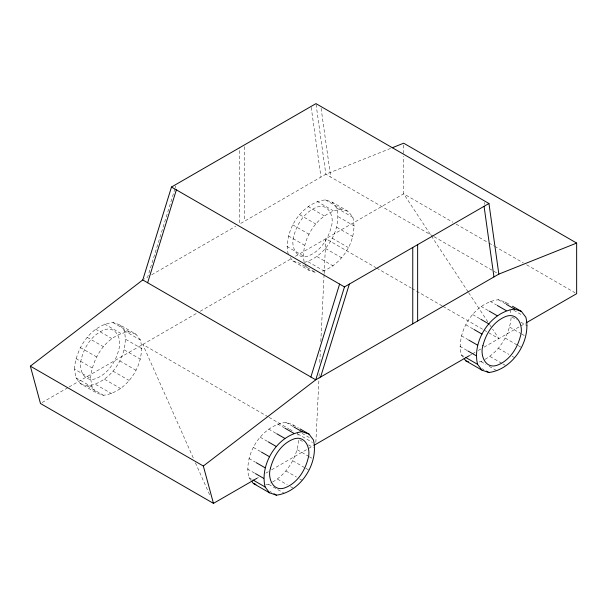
<?xml version="1.0" encoding="UTF-8"?>
<svg xmlns="http://www.w3.org/2000/svg" width="607" height="607" viewBox="0 0 607 607"><rect width="100%" height="100%" fill="white"/><g stroke="black" fill="none" stroke-linecap="round" stroke-linejoin="round"><path stroke-width="0.46" stroke-dasharray="3.04 2.28" d="M315.845 442.435L319.047 377.364M319.092 376.423L319.229 373.593M319.783 362.273L320.39 350.019M320.807 341.529L324.092 274.576M324.138 273.636L325.853 238.741L375.862 267.611M74.38 369.064C76.012 348.175 90.784 325.056 112.932 322.514L119.769 324.828L135.96 334.176L140.422 340.034C146.097 363.267 127.538 392.38 103.418 395.278L96.581 392.964L80.39 383.616L75.928 377.759L74.38 369.064L90.572 378.404L92.12 387.107L96.581 392.964M90.572 378.404C92.203 357.523 106.976 334.404 129.116 331.862L135.96 334.176M80.39 383.616L87.226 385.931C111.347 383.032 129.913 353.919 124.23 330.686L119.769 324.828M251.146 480.562L248.916 477.633C243.24 454.4 261.799 425.287 285.92 422.389L292.756 424.703L298.424 427.973M288.226 254.234C283.097 231.252 301.565 202.685 325.382 199.855L332.219 202.169L348.403 211.517L352.872 217.374C358.206 239.416 342.507 264.652 321.46 271.61M304.099 261.837C300.192 239.363 318.311 211.904 341.566 209.203L348.403 211.517M272.664 481.95C287.741 473.399 297.529 456.426 298.765 439.256L303.629 442.063M304.335 262.436C325.792 256.465 342.166 229.962 336.68 208.026L332.219 202.169M463.042 357.174L461.366 354.974C455.69 331.741 474.249 302.627 498.37 299.729L505.206 302.043L509.25 304.38M485.114 359.291C500.191 350.74 509.979 333.774 511.215 316.604M174.968 188.731L147.645 277.126L144.39 279.008M175.248 187.829L175.81 186.023M151.72 274.774L235.698 226.297M42.111 402.555L68.295 387.441M69.115 386.963L196.956 313.159M200.234 311.262L292.187 258.172M295.472 256.275L403.663 193.815L452.852 222.215M256.837 478.339L258.468 477.39M265.836 473.141L268.294 471.722M271.564 469.833L313.303 445.735M469.287 355.679L471.745 354.253M472.565 353.782L475.031 352.363M478.316 350.467L480.774 349.04M484.06 347.143L525.867 323.007M265.813 484.796L268.605 484.295L271.853 482.421M479.189 361.969L481.055 361.635L484.303 359.761M390.551 148.434L325.853 174.239L239.773 223.937L239.773 147.607M292.84 260.957L299.676 263.271L315.868 272.619L309.031 270.305L292.84 260.957L289.493 256.564M456.13 224.112L488.104 242.572M488.923 243.043L493.848 245.881M494.667 246.359L523.363 262.922M526.641 264.819L575.011 292.741M433.261 236.252L325.853 174.239L315.959 103.622M434.081 236.73L493.142 270.828M493.961 271.299L497.216 273.18M325.382 199.855L341.566 209.203M498.37 299.729L506.466 304.403M336.68 208.026L352.872 217.374M513.712 310.238L522.619 315.382M316.991 201.372L333.182 210.712M489.978 301.247L496.458 304.98M338.228 216.729L354.42 226.077M512.027 317.066L516.883 319.874M520.935 322.211L527.407 325.951M308.068 206.524L324.252 215.872M481.055 306.398L488.339 310.602M336.68 227.215L352.872 236.563M509.668 327.09L521.003 333.63M521.808 334.1L524.236 335.496M299.676 214.696L315.868 224.044M472.663 314.57L479.955 318.774M332.219 238.225L348.403 247.573M505.206 338.099L517.346 345.11M518.158 345.58L521.39 347.447M376.681 268.089L411.114 287.968M411.933 288.439L442.268 305.951M443.087 306.429L483.263 329.624M484.083 330.094L498.84 338.615L492.596 329.123M292.84 224.901L309.031 234.249M465.827 324.775L473.111 328.986M325.382 248.438L341.566 257.778M498.37 348.312L508.894 354.382M512.126 356.256L514.554 357.652M288.378 235.918L304.57 245.266M461.366 335.792L467.845 339.525M316.991 256.609L333.182 265.957M489.978 356.484L502.118 363.494M502.93 363.957L506.17 365.831M286.83 246.404L303.014 255.752M459.818 346.278L467.102 350.482M308.068 261.761L324.252 271.109M481.055 361.635L485.911 364.443M489.151 366.309L497.247 370.983M461.366 354.974L464.605 356.848M482.383 368.752L483.999 369.686M112.932 322.514L129.116 331.862M285.92 422.389L294.016 427.062M124.23 330.686L140.422 340.034M302.074 433.368L310.169 438.034M268.203 416.865L142.766 344.442L193.868 459.324M269.022 417.335L288.697 428.694M289.516 429.172L293.621 431.539M297.718 433.906L312.476 442.427M104.541 324.024L120.732 333.372M277.528 423.898L284.008 427.639M125.778 339.381L141.97 348.729M308.485 444.863L313.341 447.67M95.618 329.176L111.809 338.524M268.605 429.05L275.889 433.261M124.23 349.867L140.422 359.215M297.218 449.741L308.553 456.289M309.358 456.752L311.786 458.156M87.226 337.355L103.418 346.696M260.221 437.23L267.505 441.433M119.769 360.884L135.96 370.232M292.756 460.759L304.896 467.769M305.708 468.232L308.948 470.106M80.39 347.561L96.581 356.908M253.377 447.435L260.669 451.638M112.932 371.089L129.116 380.437M285.92 470.964L296.444 477.041M299.676 478.908L302.104 480.312M75.928 358.57L92.12 367.918M248.916 458.444L255.395 462.185M104.541 379.261L120.732 388.609M277.528 479.135L287.248 484.75M290.48 486.617L293.72 488.483M247.368 468.93L254.652 473.141M95.618 384.421L111.809 393.768M268.605 484.295L283.985 493.172M75.928 377.759L92.12 387.107M248.916 477.633L252.155 479.5M87.226 385.931L103.418 395.278M269.933 491.412L271.549 492.345M505.206 302.043L506.321 303.508M305.124 265.183L309.031 270.305M292.756 424.703L293.871 426.167M468.156 291.929L403.663 193.815L403.663 156.325M468.672 292.726L488.961 323.584M489.477 324.373L492.08 328.326M195.401 462.777L210.007 495.6M509.979 309.646L510.904 314.858M297.529 432.298L298.303 436.645M484.333 202.541L484.591 204.4M321.095 108.296L330.732 177.062M311.209 107.371L320.974 177.062M403.663 145.073L403.663 155.384M244.651 146.682L244.651 221.123M81.194 359.534C78.182 368.646 83.819 382.554 95.238 378.821C107.894 374.216 115.975 361.575 118.964 348.911C121.977 339.799 116.339 325.891 104.928 329.616C92.264 334.229 84.183 346.863 81.194 359.534M293.644 236.874C290.632 245.987 296.269 259.895 307.688 256.169C320.344 251.564 328.425 238.923 331.414 226.259C334.427 217.139 328.789 203.231 317.37 206.964C304.714 211.57 296.633 224.211 293.644 236.874"/><path stroke-width="0.91" d="M269.569 492.838L265.107 486.981C259.424 463.748 277.991 434.635 302.104 431.736L308.948 434.051L313.409 439.908C319.085 463.141 300.526 492.254 276.405 495.153L269.569 492.838L253.377 483.491L251.708 481.29M482.019 370.179L477.557 364.321C471.874 341.088 490.441 311.975 514.554 309.077L521.39 311.391L525.859 317.249C531.535 340.481 512.976 369.595 488.855 372.493L482.019 370.179L465.827 360.831L464.158 358.638M142.766 279.948L171.485 187.032L315.959 103.622L488.946 203.497L498.84 274.114L315.754 379.823L203.337 466.024L30.35 366.15L142.766 279.948L315.754 379.823L344.473 286.906L488.946 203.497M147.645 282.763L176.364 189.847M310.875 377L339.601 284.091M320.633 377L349.351 284.091M30.35 366.15L40.472 403.503L213.459 503.378L256.837 478.339M314.115 445.265L469.287 355.679M526.686 322.537L576.65 293.689L576.65 243.073L403.663 143.199L392.297 147.736M498.84 274.114L576.65 243.073M465.827 360.831L468.392 361.704M253.377 483.491L255.942 484.356M512.49 306.254L521.39 311.391M506.466 304.403L514.554 309.077M497.262 305.45L506.17 310.587M489.151 311.072L497.247 315.746M480.759 319.244L488.855 323.918M473.923 329.449L482.019 334.123M468.65 339.996L477.557 345.14M467.914 350.952L476.002 355.626M171.485 187.032L344.473 286.906M465.41 357.311L477.557 364.321M486.427 371.089L488.855 372.493M300.04 428.906L308.948 434.051M294.016 427.062L302.104 431.736M284.82 428.102L293.72 433.246M276.701 433.724L284.797 438.398M268.309 441.896L276.405 446.57M261.473 452.109L269.569 456.783M256.2 462.655L265.107 467.792M255.464 473.604L263.559 478.278M252.967 479.97L265.107 486.981M273.977 493.749L276.405 495.153M203.337 466.024L213.459 503.378M484.067 206.312L493.961 276.929M417.639 244.667L417.639 320.997M412.76 247.481L412.76 323.812M270.479 468.225C267.414 477.239 272.429 491.488 284.008 488.149C296.747 483.825 304.873 471.222 308.03 458.657C311.103 449.65 306.08 435.394 294.501 438.732C281.769 443.057 273.636 455.667 270.479 468.225M482.929 345.565C479.864 354.579 484.879 368.836 496.458 365.497C509.197 361.173 517.323 348.562 520.48 336.005C523.545 326.991 518.53 312.742 506.951 316.072C494.219 320.405 486.086 333.008 482.929 345.565"/></g></svg>
